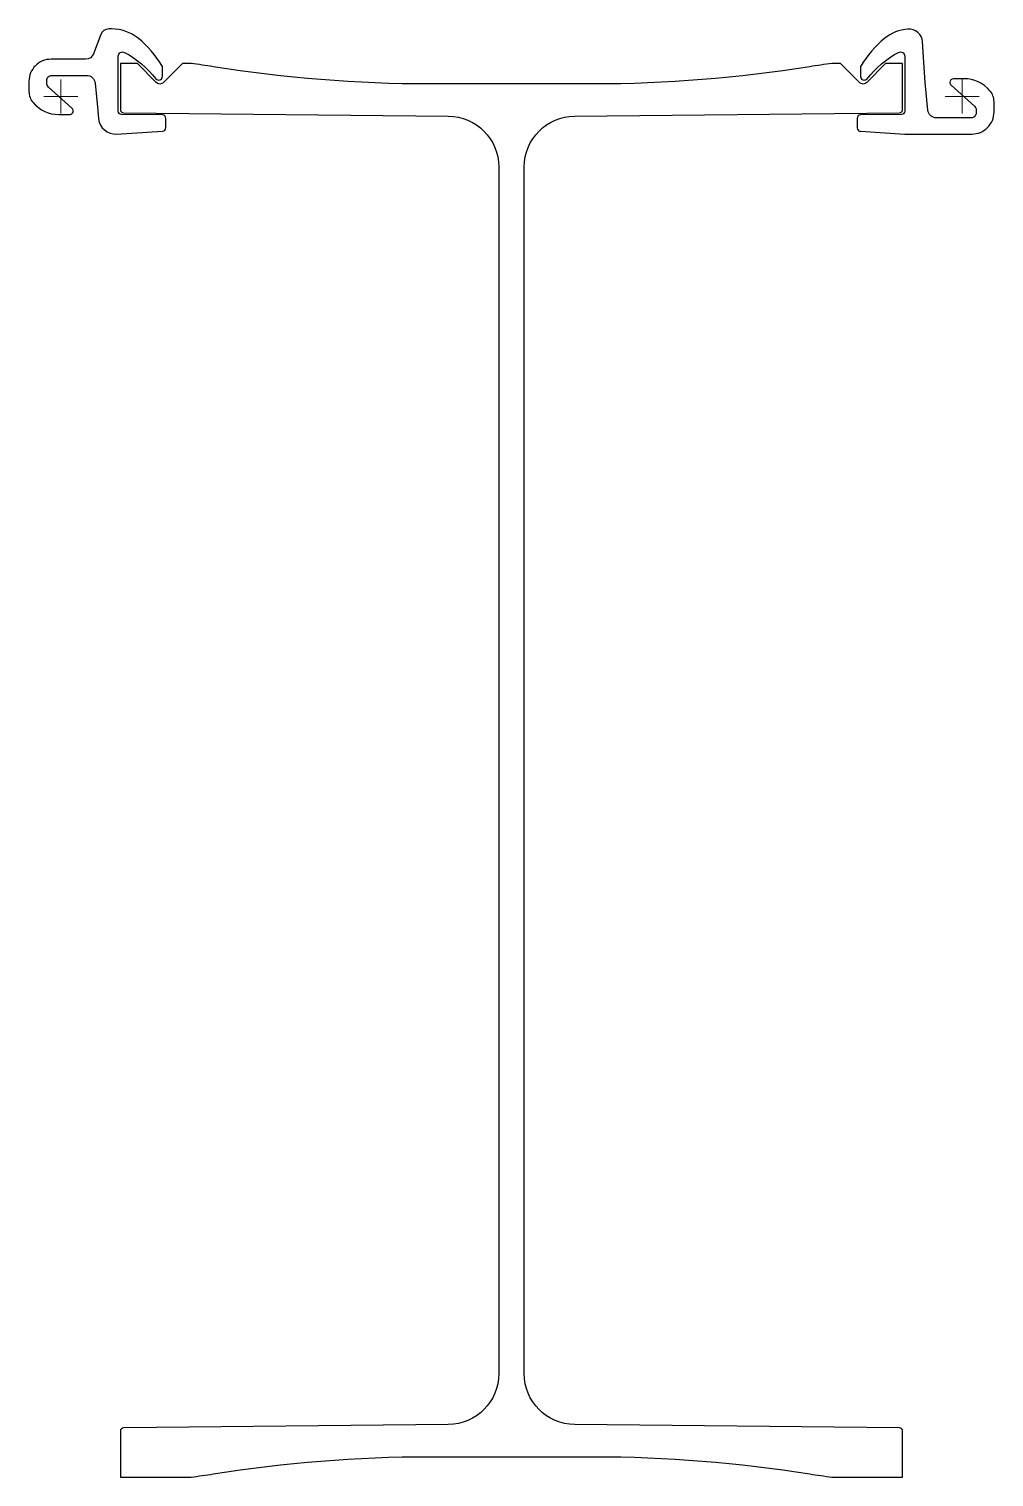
# Model space of a CAD drawing. Header units: millimetres. Extents: x -19 to 549, y -812 to 40.
import ezdxf

# ---------------------------------------------------------------- set-up
doc = ezdxf.new("R2010")
doc.units = ezdxf.units.MM
doc.layers.add('ref', color=252, linetype='Continuous', lineweight=5)

msp = doc.modelspace()

# ---------------------------------------------------------------- linework, layer by layer
at = {"elevation": 0}
for points in [[(61.75, -12.78, 0.411079), (59.77, -10.78), (35.73, -10.52, -0.411079), (33.75, -8.52), (33.75, 23.8, -0.567914), (37.44, 26, -0.101503), (55.92, 10.51, 0.710366), (59.75, 11.85), (59.75, 17.2, 0.135195), (59.47, 18.23, 0.089428), (45.49, 34.29, 0.17076), (29.84, 39.8), (28.2, 39.8, 0.311359), (23.52, 36.58), (19.21, 25.22, -0.311359), (14.53, 22), (14.14, 22), (-5.75, 22, 0.414214), (-18.75, 9), (-18.75, 3, 0.17875), (-16.35, -3.5, 0.219232), (-1.15, -10.5), (5.12, -10.5, 0.443759), (7.24, -8.16, 0.186609), (6.55, -6.79), (-7.26, 5.65, -0.212557), (-8.26, 7.88), (-8.26, 9.5, -0.414214), (-5.26, 12.5), (15.14, 12.5, -0.385273), (20.11, 8), (21.73, -8.16), (22.21, -13, 0.402787), (32.77, -21.99), (59.87, -20.34, 0.396562), (61.75, -18.35)], [(548.75, -3, 0.17875), (546.35, 3.5, 0.219232), (531.15, 10.5), (524.88, 10.5, 0.414214), (522.75, 8.37, 0.212557), (523.45, 6.79), (537.25, -5.64, -0.212557), (538.25, -7.87), (538.25, -9.5, -0.414214), (535.25, -12.5), (514.86, -12.5, -0.385273), (509.89, -8), (508.25, 8.37), (506.73, 32.25, 0.41996), (498.08, 39.71, 0.149445), (484.51, 34.29, 0.089428), (470.53, 18.23, 0.135195), (470.25, 17.2), (470.25, 11.85, 0.710366), (474.08, 10.51, -0.101503), (492.56, 26, -0.567914), (496.25, 23.8), (496.25, -8.52, -0.411079), (494.27, -10.52), (470.23, -10.78, 0.411079), (468.25, -12.78), (468.25, -18.42, 0.396562), (470.13, -20.41), (496.25, -22), (535.75, -22, 0.414214), (548.75, -9)], [(257.5, -751.04, -0.411288), (227.8, -781.04), (36.98, -782.95, 0.411288), (35, -784.94), (35, -811.89), (41, -811.89), (76.58, -811.89, 0.010977), (89.63, -810.08, -0.039881), (216.64, -799.94), (313.36, -799.94, -0.039881), (440.37, -810.08, 0.010977), (453.42, -811.89), (489, -811.89), (495, -811.89), (495, -784.94, 0.411288), (493.02, -782.95), (302.2, -781.04, -0.411288), (272.5, -751.04), (272.5, -41.44, -0.411288), (302.2, -11.44), (493.02, -9.53, 0.411288), (495, -7.53), (495, 19.41), (489, 19.41), (485, 19.41), (473.88, 8.29, -0.414214), (469.64, 8.29), (458.51, 19.41), (453.42, 19.41, 0.010977), (440.37, 17.61, -0.039881), (313.36, 7.46), (216.64, 7.46, -0.039881), (89.63, 17.61, 0.010977), (76.58, 19.41), (71.49, 19.41), (60.36, 8.29, -0.414214), (56.12, 8.29), (45, 19.41), (41, 19.41), (35, 19.41), (35, -7.53, 0.411288), (36.98, -9.53), (227.8, -11.44, -0.411288), (257.5, -41.44)]]:
    msp.add_lwpolyline(points, format="xyb", close=True, dxfattribs=at)
at = {"layer": 'ref'}
for p, q in [((0, -10), (0, 10)), ((530, 10), (530, -10)), ((10, 0), (-10, 0)), ((520, 0), (540, 0))]:
    msp.add_line(p, q, dxfattribs=at)

doc.saveas('drawing.dxf')
